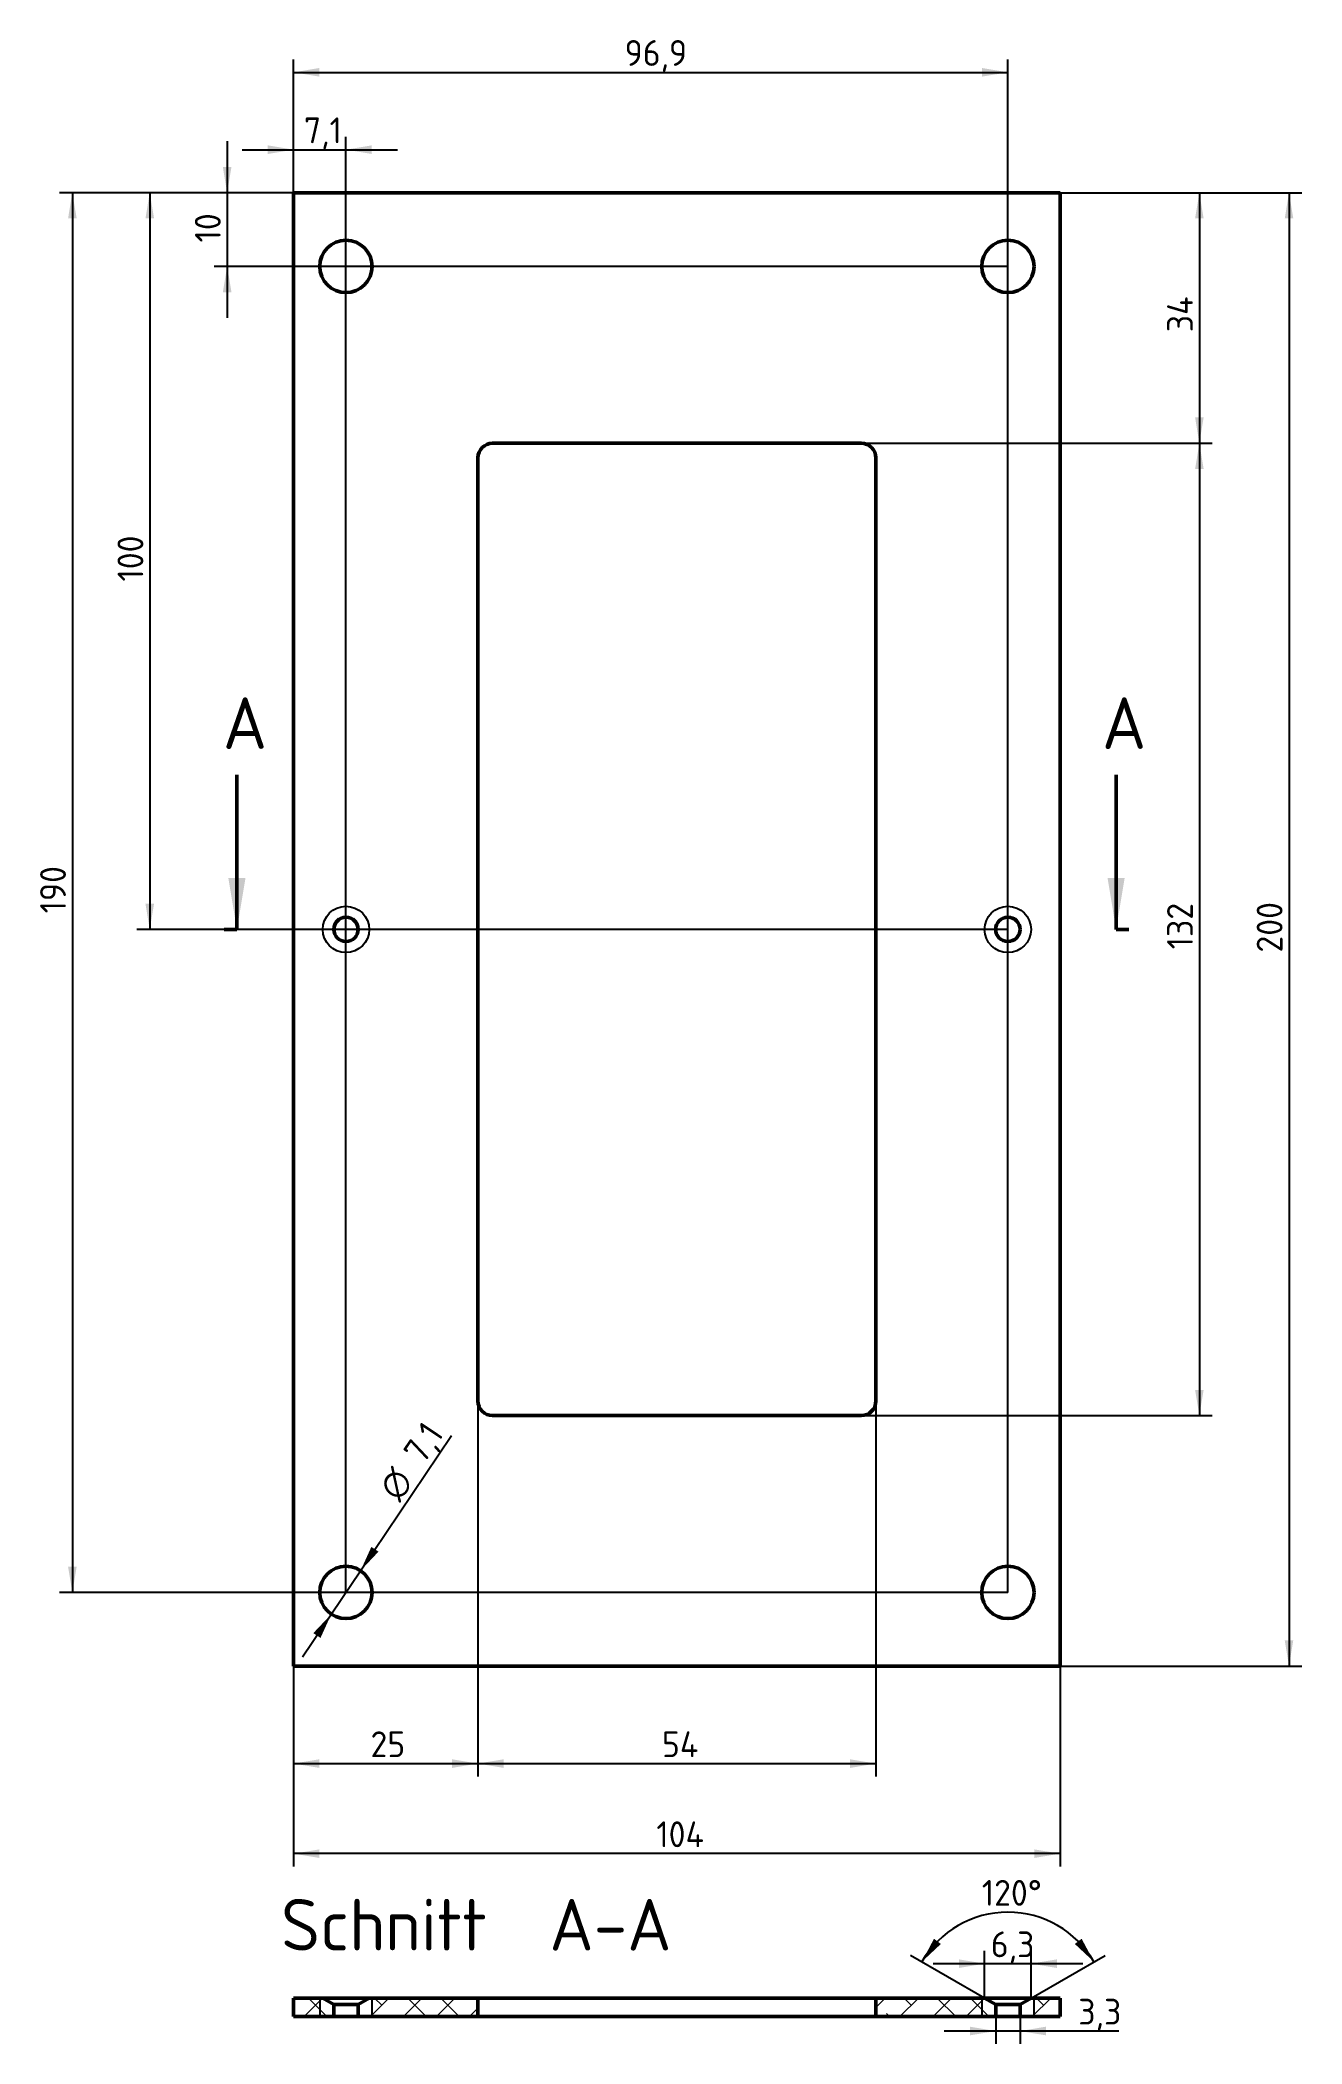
# Model space of a CAD drawing. Header units: millimetres. Extents: x 19 to 190, y 15 to 287.
import ezdxf
from ezdxf.enums import TextEntityAlignment as Align
from ezdxf.lldxf.tags import DXFTag

# ---------------------------------------------------------------- set-up
doc = ezdxf.new("R2010")
doc.units = ezdxf.units.MM
doc.layers.add('MIDDELPLATE', color=7, linetype='Continuous')
doc.layers.add('Standard', color=7, linetype='Continuous')
doc.styles.add('SEACAD_Solid_Edge_ISO', font='seiso.ttf')
doc.styles.add('SEACAD_Solid_Edge_ISO1_Symbols', font='semeci1.ttf')
tags = doc.linetypes.add('HIDDEN2', pattern=[4.7625, 3.175, -1.5875]).pattern_tags.tags
tags[6:7] = [DXFTag(74, 4), DXFTag(75, 0), DXFTag(340, '0'), DXFTag(46, 0.0), DXFTag(50, 0.0), DXFTag(44, 0.0), DXFTag(45, 0.0)]
tags[4:5] = [DXFTag(74, 4), DXFTag(75, 0), DXFTag(340, '0'), DXFTag(46, 0.0), DXFTag(50, 0.0), DXFTag(44, 0.0), DXFTag(45, 0.0)]
doc.dimstyles.new('ISO_(mm)', dxfattribs={"dimtxt": 3.5, "dimasz": 3.5, "dimexe": 1.75, "dimexo": 0, "dimgap": 0.875, "dimtad": 1, "dimtxsty": 'SEACAD_Solid_Edge_ISO', "dimblk1": '_SE_FILLED', "dimblk2": '_SE_FILLED', "dimsah": 1, "dimcen": 1.75, "dimadec": 0, "dimazin": 0, "dimtfac": 0.5, "dimtmove": 0, "dimatfit": 3, "dimfxl": 1, "dimarcsym": 0})

# ---------------------------------------------------------------- blocks, each defined once
blk = doc.blocks.new('SE')
at = {"layer": 'MIDDELPLATE', "color": 7, "linetype": 'Continuous', "lineweight": 50}
for p, q in [((53.16, 266.24), (157.16, 266.24)), ((53.16, 66.24), (53.16, 266.24)), ((157.16, 266.24), (157.16, 66.24)), ((80.16, 232.24), (130.16, 232.24)), ((78.16, 102.24), (78.16, 230.24)), ((132.16, 230.24), (132.16, 102.24)), ((130.16, 100.24), (80.16, 100.24)), ((157.16, 66.24), (53.16, 66.24))]:
    blk.add_line(p, q, dxfattribs=at)
for centre, radius in [((60.26, 256.24), 3.55), ((150.06, 256.24), 3.55), ((60.26, 166.24), 1.65), ((150.06, 166.24), 1.65), ((60.26, 76.24), 3.55), ((150.06, 76.24), 3.55)]:
    blk.add_circle(centre, radius, dxfattribs=at)
at = {"layer": 'MIDDELPLATE', "color": 7, "linetype": 'HIDDEN2', "lineweight": 25}
for centre in [(60.26, 166.24), (150.06, 166.24)]:
    blk.add_circle(centre, 3.15, dxfattribs=at)
at = {"layer": 'MIDDELPLATE', "color": 7, "linetype": 'Continuous', "lineweight": 50}
for centre, start, end in [((80.16, 230.24), 90, 180), ((130.16, 230.24), 0, 90), ((80.16, 102.24), 180, 270), ((130.16, 102.24), 270, 0)]:
    blk.add_arc(centre, 2, start, end, dxfattribs=at)
blk = doc.blocks.new('DMBLK30')
at = {"layer": 'Standard', "linetype": 'Continuous', "lineweight": 25}
for points in [[(56.66, 40.2), (56.66, 41.36), (53.16, 40.78)], [(153.66, 40.2), (157.16, 40.78), (153.66, 41.36)]]:
    blk.add_hatch(color=7, dxfattribs=at).paths.add_polyline_path(points)
at = {"layer": 'Standard', "color": 7, "linetype": 'Continuous', "lineweight": 25}
for p, q in [((53.16, 66.24), (53.16, 39.03)), ((157.16, 66.24), (157.16, 39.03)), ((157.16, 40.78), (53.16, 40.78))]:
    blk.add_line(p, q, dxfattribs=at)
at = {"layer": 'Standard', "color": 7, "linetype": 'Continuous', "lineweight": 25, "style": 'SEACAD_Solid_Edge_ISO'}
blk.add_text('104', height=3.5, dxfattribs=at).set_placement((102.37, 45.16), align=Align.TOP_LEFT)
blk = doc.blocks.new('_SE_FILLED')
at = {"color": 0}
blk.add_line((0, 0), (-1, 0), dxfattribs=at)
blk.add_solid([(0, 0), (-1, -0.1665), (-1, 0.1665), (0, 0)], dxfattribs=at)
blk = doc.blocks.new('DMBLK31')
at = {"layer": 'Standard', "linetype": 'Continuous', "lineweight": 25}
for points in [[(188.78, 262.74), (188.2, 266.24), (187.62, 262.74)], [(188.78, 69.74), (187.62, 69.74), (188.2, 66.24)]]:
    blk.add_hatch(color=7, dxfattribs=at).paths.add_polyline_path(points)
at = {"layer": 'Standard', "color": 7, "linetype": 'Continuous', "lineweight": 25}
for p, q in [((157.16, 266.24), (189.95, 266.24)), ((188.2, 266.24), (188.2, 66.24)), ((157.16, 66.24), (189.95, 66.24))]:
    blk.add_line(p, q, dxfattribs=at)
at = {"layer": 'Standard', "color": 7, "linetype": 'Continuous', "lineweight": 25, "style": 'SEACAD_Solid_Edge_ISO'}
blk.add_text('200', height=3.5, rotation=90, dxfattribs=at).set_placement((183.82, 163.1), align=Align.TOP_LEFT)
blk = doc.blocks.new('DMBLK32')
at = {"layer": 'Standard', "linetype": 'Continuous', "lineweight": 25}
for points in [[(56.66, 52.42), (56.66, 53.59), (53.16, 53.01)], [(74.66, 52.42), (78.16, 53.01), (74.66, 53.59)]]:
    blk.add_hatch(color=7, dxfattribs=at).paths.add_polyline_path(points)
at = {"layer": 'Standard', "color": 7, "linetype": 'Continuous', "lineweight": 25}
for p, q in [((78.16, 102.24), (78.16, 51.26)), ((53.16, 66.24), (53.16, 51.26)), ((53.16, 53.01), (78.16, 53.01))]:
    blk.add_line(p, q, dxfattribs=at)
at = {"layer": 'Standard', "color": 7, "linetype": 'Continuous', "lineweight": 25, "style": 'SEACAD_Solid_Edge_ISO'}
blk.add_text('25', height=3.5, dxfattribs=at).set_placement((63.59, 57.38), align=Align.TOP_LEFT)
blk = doc.blocks.new('DMBLK33')
at = {"layer": 'Standard', "linetype": 'Continuous', "lineweight": 25}
for points in [[(81.66, 52.42), (81.66, 53.59), (78.16, 53.01)], [(128.66, 52.42), (132.16, 53.01), (128.66, 53.59)]]:
    blk.add_hatch(color=7, dxfattribs=at).paths.add_polyline_path(points)
at = {"layer": 'Standard', "color": 7, "linetype": 'Continuous', "lineweight": 25}
for p, q in [((78.16, 102.24), (78.16, 51.26)), ((132.16, 102.24), (132.16, 51.26)), ((78.16, 53.01), (132.16, 53.01))]:
    blk.add_line(p, q, dxfattribs=at)
at = {"layer": 'Standard', "color": 7, "linetype": 'Continuous', "lineweight": 25, "style": 'SEACAD_Solid_Edge_ISO'}
blk.add_text('54', height=3.5, dxfattribs=at).set_placement((103.13, 57.38), align=Align.TOP_LEFT)
blk = doc.blocks.new('DMBLK34')
at = {"layer": 'Standard', "linetype": 'Continuous', "lineweight": 25}
for points in [[(176.62, 262.74), (176.04, 266.24), (175.46, 262.74)], [(176.62, 235.74), (175.46, 235.74), (176.04, 232.24)]]:
    blk.add_hatch(color=7, dxfattribs=at).paths.add_polyline_path(points)
at = {"layer": 'Standard', "color": 7, "linetype": 'Continuous', "lineweight": 25}
for p, q in [((157.16, 266.24), (177.79, 266.24)), ((176.04, 266.24), (176.04, 232.24)), ((130.16, 232.24), (177.79, 232.24))]:
    blk.add_line(p, q, dxfattribs=at)
at = {"layer": 'Standard', "color": 7, "linetype": 'Continuous', "lineweight": 25, "style": 'SEACAD_Solid_Edge_ISO'}
blk.add_text('34', height=3.5, rotation=90, dxfattribs=at).set_placement((171.66, 247.3), align=Align.TOP_LEFT)
blk = doc.blocks.new('DMBLK35')
at = {"layer": 'Standard', "linetype": 'Continuous', "lineweight": 25}
for points in [[(176.62, 228.74), (176.04, 232.24), (175.46, 228.74)], [(176.62, 103.74), (175.46, 103.74), (176.04, 100.24)]]:
    blk.add_hatch(color=7, dxfattribs=at).paths.add_polyline_path(points)
at = {"layer": 'Standard', "color": 7, "linetype": 'Continuous', "lineweight": 25}
for p, q in [((130.16, 232.24), (177.79, 232.24)), ((176.04, 232.24), (176.04, 100.24)), ((130.16, 100.24), (177.79, 100.24))]:
    blk.add_line(p, q, dxfattribs=at)
at = {"layer": 'Standard', "color": 7, "linetype": 'Continuous', "lineweight": 25, "style": 'SEACAD_Solid_Edge_ISO'}
blk.add_text('132', height=3.5, rotation=90, dxfattribs=at).set_placement((171.66, 163.54), align=Align.TOP_LEFT)
blk = doc.blocks.new('DMBLK36')
at = {"layer": 'Standard', "linetype": 'Continuous', "lineweight": 25}
for points in [[(43.56, 269.74), (44.14, 266.24), (44.73, 269.74)], [(43.56, 252.74), (44.73, 252.74), (44.14, 256.24)]]:
    blk.add_hatch(color=7, dxfattribs=at).paths.add_polyline_path(points)
at = {"layer": 'Standard', "color": 7, "linetype": 'Continuous', "lineweight": 25}
for p, q in [((44.14, 273.24), (44.14, 249.24)), ((53.16, 266.24), (42.39, 266.24)), ((150.06, 256.24), (42.39, 256.24))]:
    blk.add_line(p, q, dxfattribs=at)
at = {"layer": 'Standard', "color": 7, "linetype": 'Continuous', "lineweight": 25, "style": 'SEACAD_Solid_Edge_ISO'}
blk.add_text('10', height=3.5, rotation=90, dxfattribs=at).set_placement((39.77, 259.49), align=Align.TOP_LEFT)
blk = doc.blocks.new('DMBLK37')
at = {"layer": 'Standard', "linetype": 'Continuous', "lineweight": 25}
for points in [[(33.06, 262.74), (34.23, 262.74), (33.64, 266.24)], [(33.06, 169.74), (33.64, 166.24), (34.23, 169.74)]]:
    blk.add_hatch(color=7, dxfattribs=at).paths.add_polyline_path(points)
at = {"layer": 'Standard', "color": 7, "linetype": 'Continuous', "lineweight": 25}
for p, q in [((53.16, 266.24), (31.89, 266.24)), ((33.64, 266.24), (33.64, 166.24)), ((150.06, 166.24), (31.89, 166.24))]:
    blk.add_line(p, q, dxfattribs=at)
at = {"layer": 'Standard', "color": 7, "linetype": 'Continuous', "lineweight": 25, "style": 'SEACAD_Solid_Edge_ISO'}
blk.add_text('100', height=3.5, rotation=90, dxfattribs=at).set_placement((29.27, 213.46), align=Align.TOP_LEFT)
blk = doc.blocks.new('DMBLK38')
at = {"layer": 'Standard', "linetype": 'Continuous', "lineweight": 25}
for points in [[(22.56, 262.74), (23.73, 262.74), (23.14, 266.24)], [(22.56, 79.74), (23.14, 76.24), (23.73, 79.74)]]:
    blk.add_hatch(color=7, dxfattribs=at).paths.add_polyline_path(points)
at = {"layer": 'Standard', "color": 7, "linetype": 'Continuous', "lineweight": 25}
for p, q in [((53.16, 266.24), (21.39, 266.24)), ((23.14, 266.24), (23.14, 76.24)), ((150.06, 76.24), (21.39, 76.24))]:
    blk.add_line(p, q, dxfattribs=at)
at = {"layer": 'Standard', "color": 7, "linetype": 'Continuous', "lineweight": 25, "style": 'SEACAD_Solid_Edge_ISO'}
blk.add_text('190', height=3.5, rotation=90, dxfattribs=at).set_placement((18.77, 168.42), align=Align.TOP_LEFT)
blk = doc.blocks.new('DMBLK39')
at = {"layer": 'Standard', "linetype": 'Continuous', "lineweight": 25}
for points in [[(49.66, 272.67), (49.66, 271.5), (53.16, 272.08)], [(63.76, 272.67), (60.26, 272.08), (63.76, 271.5)]]:
    blk.add_hatch(color=7, dxfattribs=at).paths.add_polyline_path(points)
at = {"layer": 'Standard', "color": 7, "linetype": 'Continuous', "lineweight": 25}
for p, q in [((46.16, 272.08), (67.26, 272.08)), ((53.16, 266.24), (53.16, 273.83)), ((60.26, 76.24), (60.26, 273.83))]:
    blk.add_line(p, q, dxfattribs=at)
at = {"layer": 'Standard', "color": 7, "linetype": 'Continuous', "lineweight": 25, "style": 'SEACAD_Solid_Edge_ISO'}
blk.add_text('7,1', height=3.5, dxfattribs=at).set_placement((54.56, 276.46), align=Align.TOP_LEFT)
blk = doc.blocks.new('DMBLK40')
at = {"layer": 'Standard', "linetype": 'Continuous', "lineweight": 25}
for points in [[(56.66, 283.17), (53.16, 282.58), (56.66, 282)], [(146.56, 283.17), (146.56, 282), (150.06, 282.58)]]:
    blk.add_hatch(color=7, dxfattribs=at).paths.add_polyline_path(points)
at = {"layer": 'Standard', "color": 7, "linetype": 'Continuous', "lineweight": 25}
for p, q in [((53.16, 266.24), (53.16, 284.33)), ((150.06, 76.24), (150.06, 284.33)), ((53.16, 282.58), (150.06, 282.58))]:
    blk.add_line(p, q, dxfattribs=at)
at = {"layer": 'Standard', "color": 7, "linetype": 'Continuous', "lineweight": 25, "style": 'SEACAD_Solid_Edge_ISO'}
blk.add_text('96,9', height=3.5, dxfattribs=at).set_placement((98.07, 286.96), align=Align.TOP_LEFT)
blk = doc.blocks.new('SE2')
at = {"color": 7, "linetype": 'Continuous', "lineweight": 50, "style": 'SEACAD_Solid_Edge_ISO'}
blk.add_text('A', height=7, dxfattribs=at).set_placement((43.56, 197.74), align=Align.TOP_LEFT)
blk = doc.blocks.new('SE3')
at = {"color": 7, "linetype": 'Continuous', "lineweight": 50, "style": 'SEACAD_Solid_Edge_ISO'}
blk.add_text('A', height=7, dxfattribs=at).set_placement((162.83, 197.74), align=Align.TOP_LEFT)
blk = doc.blocks.new('SEANNOT_GROUP')
at = {"linetype": 'Continuous', "lineweight": 50}
blk.add_hatch(color=7, dxfattribs=at).paths.add_polyline_path([(44.3, 173.24), (45.47, 166.24), (46.64, 173.24)])
at = {"color": 7, "linetype": 'Continuous', "lineweight": 50}
blk.add_lwpolyline([(45.47, 187.24), (45.47, 166.24)], dxfattribs=at)
blk = doc.blocks.new('SEANNOT_GROUP1')
at = {"linetype": 'Continuous', "lineweight": 50}
blk.add_hatch(color=7, dxfattribs=at).paths.add_polyline_path([(163.58, 173.24), (164.74, 166.24), (165.91, 173.24)])
at = {"color": 7, "linetype": 'Continuous', "lineweight": 50}
blk.add_lwpolyline([(164.74, 187.24), (164.74, 166.24)], dxfattribs=at)
blk = doc.blocks.new('SE1')
at = {"layer": 'Standard', "color": 7, "linetype": 'Continuous', "lineweight": 50}
for p, q in [((45.47, 166.24), (43.72, 166.24)), ((164.74, 166.24), (166.49, 166.24))]:
    blk.add_line(p, q, dxfattribs=at)
at = {"layer": 'Standard', "color": 7, "linetype": 'Continuous', "lineweight": 50, "const_width": 0.0005}
blk.add_lwpolyline([(45.47, 166.24), (164.74, 166.24)], dxfattribs=at)
at = {"layer": 'Standard'}
for name in ['SE2', 'SE3', 'SEANNOT_GROUP', 'SEANNOT_GROUP1']:
    blk.add_blockref(name, (0, 0), dxfattribs=at)
blk = doc.blocks.new('SE4')
at = {"layer": 'MIDDELPLATE', "linetype": 'Continuous', "lineweight": 5}
h = blk.add_hatch(dxfattribs=at)
h.set_pattern_fill('ANSI38', style=0)
h.paths.add_polyline_path([(53.16, 18.67), (58.61, 18.67), (58.61, 20.3), (57.11, 21.17), (53.16, 21.17)])
h = blk.add_hatch(dxfattribs=at)
h.set_pattern_fill('ANSI38', style=0)
h.paths.add_polyline_path([(78.16, 18.67), (78.16, 21.17), (63.41, 21.17), (61.91, 20.3), (61.91, 18.67)])
h = blk.add_hatch(dxfattribs=at)
h.set_pattern_fill('ANSI38', style=0)
h.paths.add_polyline_path([(132.16, 21.17), (132.16, 18.67), (148.41, 18.67), (148.41, 20.3), (146.91, 21.17)])
h = blk.add_hatch(dxfattribs=at)
h.set_pattern_fill('ANSI38', style=0)
h.paths.add_polyline_path([(157.16, 21.17), (153.21, 21.17), (151.71, 20.3), (151.71, 18.67), (157.16, 18.67)])
at = {"layer": 'MIDDELPLATE', "color": 7, "linetype": 'Continuous', "lineweight": 50}
for p, q in [((53.16, 18.67), (53.16, 21.17)), ((57.11, 21.17), (53.16, 21.17)), ((57.11, 21.17), (58.61, 20.3)), ((57.11, 21.17), (63.41, 21.17)), ((61.91, 20.3), (58.61, 20.3)), ((58.61, 20.3), (58.61, 18.67)), ((61.91, 20.3), (63.41, 21.17)), ((61.91, 18.67), (61.91, 20.3)), ((78.16, 21.17), (63.41, 21.17)), ((80.16, 21.17), (78.16, 21.17)), ((78.16, 18.67), (78.16, 21.17)), ((130.16, 21.17), (80.16, 21.17)), ((132.16, 21.17), (130.16, 21.17)), ((132.16, 21.17), (132.16, 18.67)), ((146.91, 21.17), (132.16, 21.17)), ((146.91, 21.17), (153.21, 21.17)), ((146.91, 21.17), (148.41, 20.3)), ((151.71, 20.3), (148.41, 20.3)), ((148.41, 20.3), (148.41, 18.67)), ((151.71, 20.3), (153.21, 21.17)), ((151.71, 18.67), (151.71, 20.3)), ((157.16, 21.17), (153.21, 21.17)), ((157.16, 21.17), (157.16, 18.67)), ((58.61, 18.67), (53.16, 18.67)), ((61.91, 18.67), (58.61, 18.67)), ((78.16, 18.67), (61.91, 18.67)), ((80.16, 18.67), (78.16, 18.67)), ((130.16, 18.67), (80.16, 18.67)), ((132.16, 18.67), (130.16, 18.67)), ((148.41, 18.67), (132.16, 18.67)), ((151.71, 18.67), (148.41, 18.67)), ((157.16, 18.67), (151.71, 18.67))]:
    blk.add_line(p, q, dxfattribs=at)
at = {"layer": 'MIDDELPLATE', "color": 7, "linetype": 'HIDDEN2', "lineweight": 25}
for p, q in [((56.71, 21.17), (56.71, 18.67)), ((63.81, 18.67), (63.81, 21.17)), ((146.51, 21.17), (146.51, 18.67)), ((153.61, 18.67), (153.61, 21.17))]:
    blk.add_line(p, q, dxfattribs=at)
blk = doc.blocks.new('DMBLK41')
at = {"layer": 'Standard', "linetype": 'Continuous', "lineweight": 25}
for points in [[(140.04, 29.23), (138.38, 26.09), (140.97, 28.52)], [(159.15, 28.52), (161.74, 26.09), (160.07, 29.23)]]:
    blk.add_hatch(color=7, dxfattribs=at).paths.add_polyline_path(points)
at = {"layer": 'Standard', "color": 7, "linetype": 'Continuous', "lineweight": 25}
for p, q in [((146.91, 21.17), (136.86, 26.97)), ((153.21, 21.17), (163.25, 26.97))]:
    blk.add_line(p, q, dxfattribs=at)
blk.add_arc((150.06, 19.35), 13.49, 30, 150, dxfattribs=at)
at = {"layer": 'Standard', "color": 7, "linetype": 'Continuous', "lineweight": 25, "style": 'SEACAD_Solid_Edge_ISO'}
blk.add_text('120°', height=3.5, dxfattribs=at).set_placement((146.52, 37.21), align=Align.TOP_LEFT)
blk = doc.blocks.new('DMBLK42')
at = {"layer": 'Standard', "linetype": 'Continuous', "lineweight": 25}
for points in [[(143.41, 26.43), (143.41, 25.26), (146.91, 25.85)], [(156.71, 26.43), (153.21, 25.85), (156.71, 25.26)]]:
    blk.add_hatch(color=7, dxfattribs=at).paths.add_polyline_path(points)
at = {"layer": 'Standard', "color": 7, "linetype": 'Continuous', "lineweight": 25}
for p, q in [((146.91, 21.17), (146.91, 27.6)), ((153.21, 21.17), (153.21, 27.6)), ((139.91, 25.85), (160.21, 25.85))]:
    blk.add_line(p, q, dxfattribs=at)
at = {"layer": 'Standard', "color": 7, "linetype": 'Continuous', "lineweight": 25, "style": 'SEACAD_Solid_Edge_ISO'}
blk.add_text('6,3', height=3.5, dxfattribs=at).set_placement((147.75, 30.22), align=Align.TOP_LEFT)
blk = doc.blocks.new('DMBLK43')
at = {"layer": 'Standard', "linetype": 'Continuous', "lineweight": 25}
for points in [[(144.91, 16.12), (148.41, 16.7), (144.91, 17.29)], [(155.21, 16.12), (155.21, 17.29), (151.71, 16.7)]]:
    blk.add_hatch(color=7, dxfattribs=at).paths.add_polyline_path(points)
at = {"layer": 'Standard', "color": 7, "linetype": 'Continuous', "lineweight": 25}
for p, q in [((165.13, 16.7), (141.41, 16.7)), ((148.41, 18.67), (148.41, 14.95)), ((151.71, 18.67), (151.71, 14.95))]:
    blk.add_line(p, q, dxfattribs=at)
at = {"layer": 'Standard', "color": 7, "linetype": 'Continuous', "lineweight": 25, "style": 'SEACAD_Solid_Edge_ISO'}
blk.add_text('3,3', height=3.5, dxfattribs=at).set_placement((159.61, 21.08), align=Align.TOP_LEFT)
blk = doc.blocks.new('DMBLK44')
at = {"layer": 'Standard', "linetype": 'Continuous', "lineweight": 25}
for points in [[(63.71, 82.42), (62.24, 79.19), (64.67, 81.77)], [(55.84, 70.72), (56.81, 70.07), (58.28, 73.3)]]:
    blk.add_hatch(color=7, dxfattribs=at).paths.add_polyline_path(points)
at = {"layer": 'Standard', "color": 7, "linetype": 'Continuous', "lineweight": 25}
for p, q in [((62.24, 79.19), (74.58, 97.56)), ((54.37, 67.49), (62.24, 79.19))]:
    blk.add_line(p, q, dxfattribs=at)
for s, style, p in [('7,1', 'SEACAD_Solid_Edge_ISO', (67.87, 95.42)), ('O', 'SEACAD_Solid_Edge_ISO1_Symbols', (64.53, 90.44))]:
    blk.add_text(s, height=3.5, rotation=56.0921, dxfattribs=dict(at, style=style)).set_placement(p, align=Align.TOP_LEFT)

msp = doc.modelspace()

# ---------------------------------------------------------------- block references
at = {"layer": 'Standard'}
for name in ['SE', 'SE1', 'SE4']:
    msp.add_blockref(name, (0, 0), dxfattribs=at)

# ---------------------------------------------------------------- texts
at = {"layer": 'Standard', "color": 7, "linetype": 'Continuous', "lineweight": 50, "style": 'SEACAD_Solid_Edge_ISO'}
msp.add_text('Schnitt  A-A', height=7, dxfattribs=at).set_placement((51.459, 34.633), align=Align.TOP_LEFT)

# ---------------------------------------------------------------- dimensions: what is measured, and where the dimension line sits
at = {"layer": 'Standard', "color": 7, "linetype": 'Continuous', "lineweight": 25}
for base, p1, p2, picture, middle in [((150.058, 282.584), (53.158, 266.244), (150.058, 76.244), 'DMBLK40', (101.608, 282.584)), ((60.258, 272.084), (53.158, 266.244), (60.258, 76.244), 'DMBLK39', (56.708, 272.084)), ((78.158, 53.008), (53.158, 266.244), (78.158, 230.244), 'DMBLK32', (65.658, 53.008)), ((53.158, 40.782), (157.158, 66.244), (53.158, 66.244), 'DMBLK30', (105.158, 40.782)), ((148.408, 16.703), (151.708, 18.667), (148.408, 18.667), 'DMBLK43', (158.388, 16.703))]:
    dim = msp.add_linear_dim(base=base, p1=p1, p2=p2, text='\\A1;<>', dimstyle='ISO_(mm)', dxfattribs=at)
    dim.commit()
    dim.dimension.update_dxf_attribs({"geometry": picture, "text_midpoint": middle, "dimtype": 160})
for base, p1, p2, angle, picture, middle, dimtype in [((44.142, 256.244), (53.158, 266.244), (150.058, 256.244), 90, 'DMBLK36', (44.142, 261.244), 160), ((23.142, 76.244), (53.158, 266.244), (150.058, 76.244), 90, 'DMBLK38', (23.142, 171.244), 160), ((33.642, 166.244), (53.158, 266.244), (150.058, 166.244), 90, 'DMBLK37', (33.642, 216.244), 160), ((176.04, 232.244), (53.158, 266.244), (80.158, 232.244), 90, 'DMBLK34', (176.04, 249.244), 160), ((188.199, 266.244), (157.158, 266.244), (157.158, 66.244), 270, 'DMBLK31', (188.199, 166.244), 161), ((176.04, 232.244), (80.158, 232.244), (80.158, 100.244), 270, 'DMBLK35', (176.04, 166.244), 161), ((78.158, 53.008), (78.158, 230.244), (132.158, 230.244), 0, 'DMBLK33', (105.158, 53.008), 161), ((146.908, 25.848), (146.908, 21.167), (153.208, 21.167), 0, 'DMBLK42', (150.058, 25.848), 161)]:
    dim = msp.add_linear_dim(base=base, p1=p1, p2=p2, angle=angle, text='\\A1;<>', dimstyle='ISO_(mm)', dxfattribs=at)
    dim.commit()
    dim.dimension.update_dxf_attribs({"geometry": picture, "text_midpoint": middle, "dimtype": dimtype})
dim = msp.add_diameter_dim_2p(p1=(58.277, 73.298), p2=(62.238, 79.19), text='\\A1;<>', dimstyle='ISO_(mm)', override={"dimtmove": 1, "dimtolj": 1}, dxfattribs=at)
dim.commit()
dim.dimension.update_dxf_attribs({"geometry": 'DMBLK44', "text_midpoint": (67.476, 86.983), "dimtype": 163})
dim = msp.add_angular_dim_2l(base=(150.058, 32.836), line1=((150.058, 19.349), (146.908, 21.167)), line2=((150.058, 19.349), (153.208, 21.167)), text='\\A1;<>', dimstyle='ISO_(mm)', override={"dimtolj": 1}, dxfattribs=at)
dim.commit()
dim.dimension.update_dxf_attribs({"geometry": 'DMBLK41', "text_midpoint": (150.058, 32.836), "dimtype": 162})

doc.saveas('drawing.dxf')
